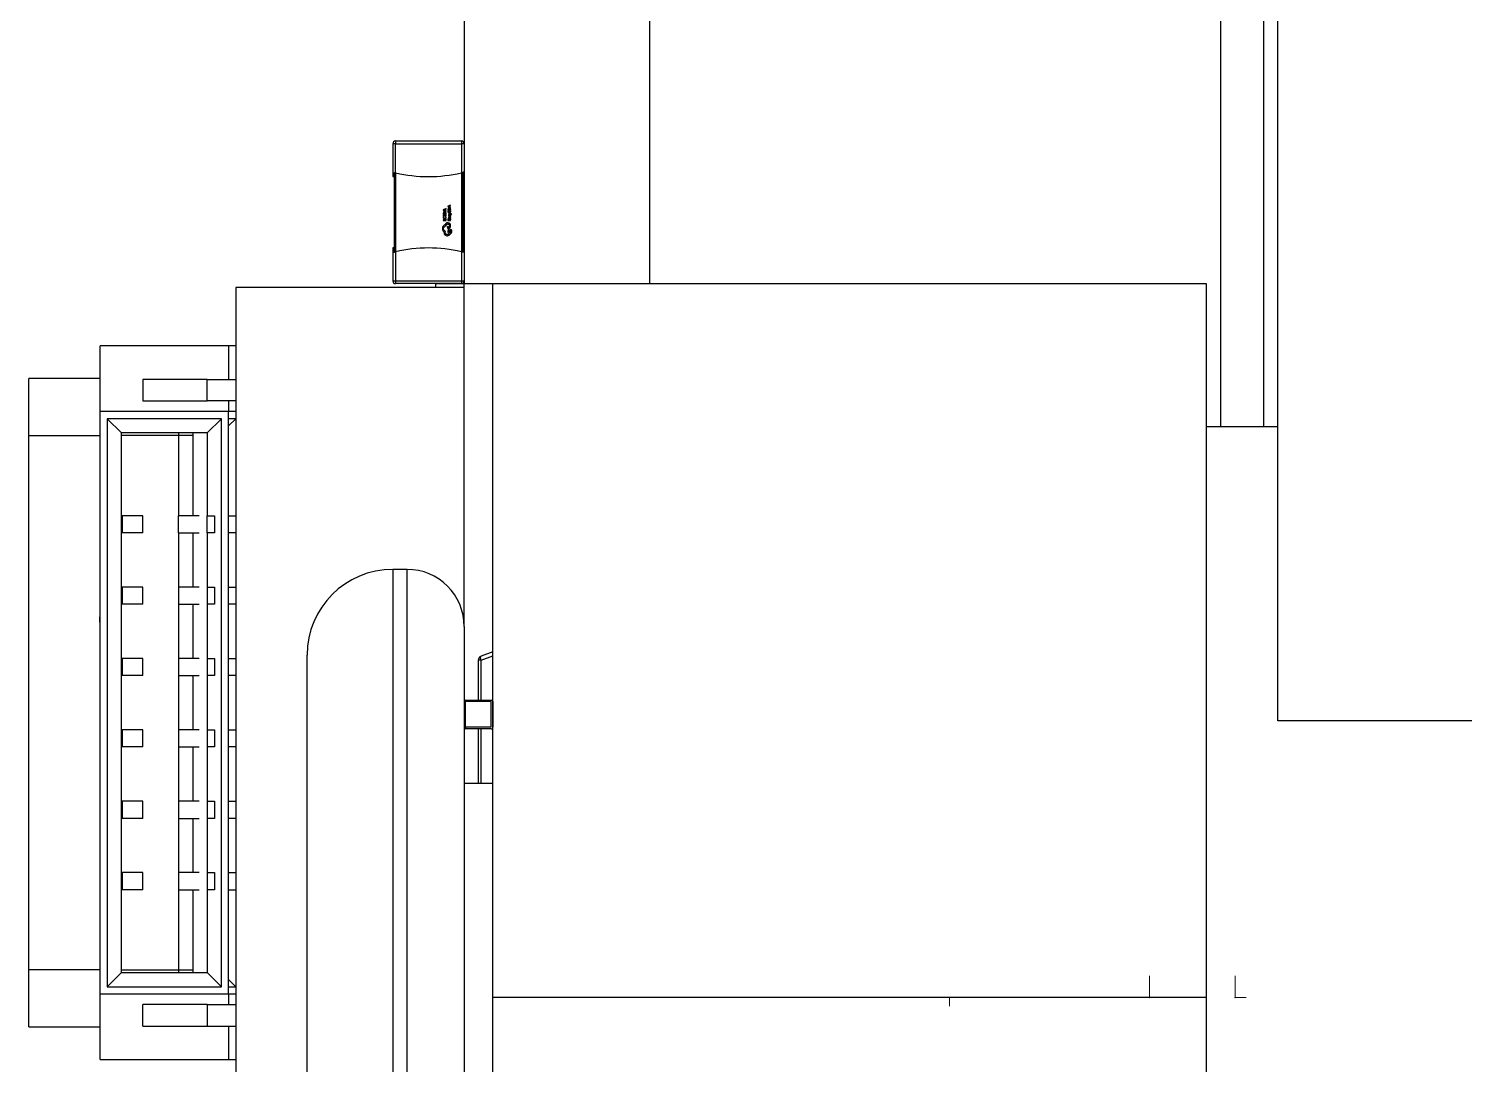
# Model space of a CAD drawing. Header units: millimetres. Extents: x 15 to 1184, y 5 to 836.
# Drawn here: x 397.63 to 417.74, y 505.99 to 520.5 of the extents above; entities that cross this region are included whole.
import ezdxf

# ---------------------------------------------------------------- set-up
doc = ezdxf.new("R2010")
doc.units = ezdxf.units.MM
doc.header["$PDSIZE"] = -1
doc.layers.get('0').update_dxf_attribs({"lineweight": 18})

msp = doc.modelspace()

# ---------------------------------------------------------------- linework, layer by layer
at = {"color": 7, "linetype": 'Continuous', "lineweight": 25}
for p, q in [((415.134, 510.799), (415.134, 544.203)), ((406.334, 516.92), (406.334, 543.327)), ((414.334, 514.92), (414.334, 543.327)), ((414.934, 514.92), (414.934, 534.885)), ((403.734, 531.869), (403.734, 516.92)), ((402.734, 518.884), (402.734, 518.478)), ((402.774, 518.884), (402.734, 518.884)), ((402.774, 518.924), (403.694, 518.924)), ((402.774, 518.924), (402.774, 518.884)), ((402.774, 518.478), (402.774, 518.884)), ((402.774, 518.884), (403.694, 518.884)), ((403.694, 518.924), (403.694, 518.884)), ((403.694, 518.884), (403.694, 518.478)), ((403.734, 518.884), (403.694, 518.884)), ((402.739, 518.483), (402.734, 518.478)), ((402.734, 518.478), (402.734, 518.424)), ((402.754, 518.478), (402.76, 518.481)), ((402.754, 518.478), (402.754, 517.371)), ((402.774, 518.478), (402.774, 517.371)), ((403.694, 518.478), (403.694, 517.371)), ((403.714, 518.478), (403.714, 517.371)), ((402.734, 518.424), (402.754, 518.424)), ((403.714, 518.424), (403.734, 518.424)), ((403.44, 517.865), (403.438, 517.855)), ((403.48, 517.975), (403.439, 517.959)), ((403.439, 517.959), (403.439, 517.953)), ((403.439, 517.953), (403.48, 517.938)), ((403.444, 517.93), (403.439, 517.914)), ((403.439, 517.914), (403.439, 517.903)), ((403.439, 517.903), (403.48, 517.903)), ((403.444, 517.894), (403.439, 517.894)), ((403.439, 517.894), (403.439, 517.873)), ((403.439, 517.873), (403.48, 517.873)), ((403.445, 517.865), (403.44, 517.865)), ((403.443, 517.855), (403.445, 517.865)), ((403.448, 517.844), (403.443, 517.855)), ((403.447, 517.957), (403.444, 517.956)), ((403.444, 517.956), (403.447, 517.955)), ((403.444, 517.914), (403.447, 517.926)), ((403.444, 517.908), (403.444, 517.914)), ((403.475, 517.908), (403.444, 517.908)), ((403.444, 517.878), (403.444, 517.894)), ((403.457, 517.878), (403.444, 517.878)), ((403.464, 517.963), (403.447, 517.957)), ((403.447, 517.955), (403.464, 517.949)), ((403.447, 517.926), (403.459, 517.93)), ((403.46, 517.84), (403.448, 517.844)), ((403.457, 517.893), (403.457, 517.878)), ((403.461, 517.893), (403.457, 517.893)), ((403.459, 517.93), (403.471, 517.926)), ((403.471, 517.844), (403.46, 517.84)), ((403.46, 517.834), (403.475, 517.84)), ((403.461, 517.878), (403.461, 517.893)), ((403.475, 517.878), (403.461, 517.878)), ((403.464, 517.949), (403.464, 517.963)), ((403.468, 517.965), (403.48, 517.969)), ((403.468, 517.948), (403.468, 517.965)), ((403.48, 517.944), (403.468, 517.948)), ((403.471, 517.926), (403.475, 517.914)), ((403.476, 517.854), (403.471, 517.844)), ((403.473, 517.865), (403.476, 517.854)), ((403.478, 517.865), (403.473, 517.865)), ((403.475, 517.914), (403.475, 517.908)), ((403.48, 517.895), (403.475, 517.895)), ((403.475, 517.895), (403.475, 517.878)), ((403.475, 517.84), (403.48, 517.854)), ((403.48, 517.854), (403.478, 517.865)), ((403.48, 517.969), (403.48, 517.975)), ((403.48, 517.938), (403.48, 517.944)), ((403.48, 517.903), (403.48, 517.914)), ((403.48, 517.873), (403.48, 517.895)), ((403.544, 518.025), (403.503, 518.01)), ((403.503, 518.01), (403.503, 518.004)), ((403.503, 518.004), (403.544, 517.989)), ((403.509, 517.98), (403.503, 517.965)), ((403.503, 517.965), (403.503, 517.953)), ((403.503, 517.953), (403.544, 517.953)), ((403.508, 517.945), (403.503, 517.945)), ((403.503, 517.945), (403.503, 517.924)), ((403.503, 517.924), (403.544, 517.924)), ((403.508, 517.965), (403.512, 517.977)), ((403.508, 517.959), (403.508, 517.965)), ((403.54, 517.959), (403.508, 517.959)), ((403.508, 517.929), (403.508, 517.945)), ((403.521, 517.929), (403.508, 517.929)), ((403.512, 518.008), (403.509, 518.007)), ((403.509, 518.007), (403.512, 518.006)), ((403.528, 518.014), (403.512, 518.008)), ((403.512, 518.006), (403.528, 518)), ((403.512, 517.977), (403.523, 517.981)), ((403.516, 517.886), (403.514, 517.88)), ((403.514, 517.88), (403.517, 517.872)), ((403.515, 517.918), (403.515, 517.913)), ((403.549, 517.905), (403.515, 517.918)), ((403.515, 517.913), (403.537, 517.905)), ((403.537, 517.904), (403.515, 517.896)), ((403.515, 517.891), (403.544, 517.902)), ((403.515, 517.896), (403.515, 517.891)), ((403.521, 517.886), (403.516, 517.886)), ((403.517, 517.872), (403.523, 517.868)), ((403.517, 517.841), (403.522, 517.841)), ((403.519, 517.879), (403.521, 517.886)), ((403.52, 517.875), (403.519, 517.879)), ((403.521, 517.944), (403.521, 517.929)), ((403.526, 517.944), (403.521, 517.944)), ((403.523, 517.981), (403.535, 517.977)), ((403.523, 517.868), (403.528, 517.87)), ((403.528, 517.88), (403.525, 517.875)), ((403.544, 517.861), (403.525, 517.861)), ((403.526, 517.929), (403.526, 517.944)), ((403.54, 517.929), (403.526, 517.929)), ((403.526, 517.856), (403.527, 517.848)), ((403.528, 518), (403.528, 518.014)), ((403.531, 517.886), (403.528, 517.88)), ((403.528, 517.87), (403.531, 517.876)), ((403.53, 517.856), (403.532, 517.856)), ((403.53, 517.849), (403.53, 517.856)), ((403.536, 517.888), (403.531, 517.886)), ((403.531, 517.876), (403.534, 517.881)), ((403.533, 518.015), (403.544, 518.02)), ((403.533, 517.999), (403.533, 518.015)), ((403.544, 517.995), (403.533, 517.999)), ((403.535, 517.977), (403.54, 517.965)), ((403.543, 517.885), (403.536, 517.888)), ((403.539, 517.905), (403.537, 517.904)), ((403.539, 517.905), (403.537, 517.905)), ((403.541, 517.877), (403.538, 517.868)), ((403.538, 517.868), (403.543, 517.868)), ((403.54, 517.965), (403.54, 517.959)), ((403.544, 517.946), (403.54, 517.946)), ((403.54, 517.946), (403.54, 517.929)), ((403.545, 517.876), (403.543, 517.885)), ((403.543, 517.868), (403.545, 517.876)), ((403.544, 518.02), (403.544, 518.025)), ((403.544, 517.989), (403.544, 517.995)), ((403.544, 517.953), (403.544, 517.965)), ((403.544, 517.924), (403.544, 517.946)), ((403.544, 517.902), (403.549, 517.9)), ((403.544, 517.856), (403.544, 517.861)), ((403.549, 517.9), (403.553, 517.894)), ((403.553, 517.894), (403.553, 517.892)), ((403.553, 517.892), (403.557, 517.892)), ((403.557, 517.892), (403.558, 517.895)), ((403.714, 518.026), (403.714, 517.987)), ((403.439, 517.817), (403.439, 517.811)), ((403.475, 517.817), (403.439, 517.817)), ((403.439, 517.811), (403.48, 517.811)), ((403.439, 517.66), (403.452, 517.647)), ((403.452, 517.647), (403.451, 517.64)), ((403.469, 517.641), (403.473, 517.656)), ((403.475, 517.833), (403.475, 517.817)), ((403.48, 517.833), (403.475, 517.833)), ((403.48, 517.811), (403.48, 517.833)), ((403.482, 517.735), (403.482, 517.737)), ((403.51, 517.726), (403.495, 517.717)), ((403.495, 517.717), (403.515, 517.678)), ((403.508, 517.832), (403.503, 517.832)), ((403.503, 517.832), (403.503, 517.811)), ((403.503, 517.811), (403.544, 517.811)), ((403.508, 517.817), (403.508, 517.832)), ((403.521, 517.817), (403.508, 517.817)), ((403.532, 517.685), (403.51, 517.726)), ((403.521, 517.831), (403.521, 517.817)), ((403.526, 517.831), (403.521, 517.831)), ((403.526, 517.817), (403.526, 517.831)), ((403.54, 517.817), (403.526, 517.817)), ((403.527, 517.726), (403.526, 517.724)), ((403.527, 517.739), (403.527, 517.726)), ((403.534, 517.685), (403.532, 517.685)), ((403.544, 517.833), (403.54, 517.833)), ((403.54, 517.833), (403.54, 517.817)), ((403.544, 517.811), (403.544, 517.833)), ((403.544, 517.724), (403.544, 517.741)), ((402.754, 517.424), (402.734, 517.424)), ((402.734, 517.424), (402.734, 517.371)), ((402.734, 517.424), (402.734, 517.371)), ((402.734, 517.371), (402.739, 517.366)), ((402.734, 517.371), (402.734, 516.964)), ((402.774, 517.371), (402.774, 516.964)), ((403.694, 517.371), (403.694, 516.964)), ((403.734, 517.424), (403.714, 517.424)), ((400.534, 516.869), (400.534, 500.92)), ((403.734, 516.869), (400.534, 516.869)), ((402.734, 516.964), (402.774, 516.964)), ((402.774, 516.964), (403.694, 516.964)), ((402.774, 516.964), (402.774, 516.924)), ((403.694, 516.924), (402.774, 516.924)), ((403.734, 516.92), (403.334, 516.92)), ((403.334, 516.92), (403.334, 516.869)), ((403.694, 516.964), (403.734, 516.964)), ((403.694, 516.964), (403.694, 516.924)), ((404.134, 516.92), (403.734, 516.92)), ((403.734, 516.869), (403.734, 516.92)), ((403.734, 512.12), (403.734, 516.869)), ((414.134, 516.92), (404.134, 516.92)), ((404.134, 506.92), (404.134, 516.92)), ((414.134, 506.92), (414.134, 516.92)), ((400.434, 516.052), (398.634, 516.052)), ((398.634, 515.132), (398.634, 516.052)), ((400.534, 516.052), (400.434, 516.052)), ((400.434, 516.052), (400.434, 515.582)), ((397.634, 514.795), (397.634, 515.595)), ((398.634, 515.595), (397.634, 515.595)), ((399.234, 515.582), (399.234, 515.282)), ((400.134, 515.582), (399.234, 515.582)), ((400.134, 515.282), (400.134, 515.582)), ((400.134, 515.582), (400.534, 515.582)), ((399.234, 515.282), (400.134, 515.282)), ((400.534, 515.282), (400.134, 515.282)), ((400.434, 515.282), (400.434, 515.132)), ((400.434, 515.132), (398.634, 515.132)), ((398.634, 506.972), (398.634, 515.132)), ((400.334, 515.032), (398.734, 515.032)), ((398.734, 515.032), (398.734, 507.072)), ((398.734, 515.032), (398.934, 514.832)), ((400.134, 514.832), (400.334, 515.032)), ((400.334, 507.072), (400.334, 515.032)), ((400.534, 515.132), (400.434, 515.132)), ((400.434, 506.972), (400.434, 515.132)), ((400.534, 515.032), (400.434, 515.032)), ((400.434, 514.932), (400.534, 515.032)), ((400.134, 514.832), (398.934, 514.832)), ((398.934, 507.272), (398.934, 514.832)), ((399.734, 514.832), (399.734, 514.795)), ((399.934, 514.832), (399.934, 514.795)), ((400.134, 514.832), (400.134, 513.672)), ((415.134, 514.92), (414.134, 514.92)), ((397.634, 514.795), (398.634, 514.795)), ((397.634, 507.31), (397.634, 514.795)), ((399.734, 514.795), (398.934, 514.795)), ((399.934, 514.795), (399.734, 514.795)), ((399.734, 514.795), (399.734, 513.672)), ((399.934, 514.795), (399.934, 513.672)), ((398.632, 513.82), (398.634, 513.82)), ((398.944, 513.672), (398.944, 513.432)), ((399.234, 513.432), (399.234, 513.672)), ((399.734, 513.432), (399.734, 513.672)), ((400.134, 513.672), (400.234, 513.672)), ((400.134, 513.432), (400.134, 513.672)), ((400.234, 513.672), (400.234, 513.432)), ((400.434, 513.672), (400.534, 513.672)), ((398.632, 513.542), (398.634, 513.542)), ((399.734, 513.432), (399.734, 512.672)), ((399.934, 513.432), (399.934, 512.672)), ((400.134, 513.432), (400.134, 512.672)), ((400.234, 513.432), (400.134, 513.432)), ((400.534, 513.432), (400.434, 513.432)), ((398.632, 513.228), (398.634, 513.228)), ((398.634, 513.105), (398.632, 513.105)), ((402.934, 512.92), (402.734, 512.92)), ((402.734, 512.92), (402.734, 501.161)), ((402.934, 501.161), (402.934, 512.92)), ((398.632, 512.61), (398.634, 512.61)), ((398.632, 512.608), (398.634, 512.608)), ((398.944, 512.672), (398.944, 512.432)), ((399.234, 512.432), (399.234, 512.672)), ((399.734, 512.672), (399.734, 512.432)), ((400.134, 512.672), (400.234, 512.672)), ((400.134, 512.672), (400.134, 512.432)), ((400.234, 512.672), (400.234, 512.432)), ((400.434, 512.672), (400.534, 512.672)), ((398.632, 512.566), (398.634, 512.566)), ((398.634, 512.438), (398.632, 512.438)), ((398.632, 512.424), (398.634, 512.424)), ((399.734, 512.432), (399.734, 511.672)), ((399.934, 512.432), (399.934, 511.672)), ((400.134, 512.432), (400.134, 511.672)), ((400.234, 512.432), (400.134, 512.432)), ((400.534, 512.432), (400.434, 512.432)), ((398.632, 512.38), (398.634, 512.38)), ((398.632, 512.376), (398.634, 512.376)), ((398.632, 512.256), (398.634, 512.256)), ((398.632, 512.179), (398.632, 512.256)), ((398.632, 512.179), (398.634, 512.179)), ((398.632, 512.116), (398.634, 512.116)), ((398.632, 512.114), (398.634, 512.114)), ((403.734, 512.12), (403.734, 501.928)), ((398.632, 511.946), (398.634, 511.946)), ((398.634, 511.941), (398.632, 511.941)), ((398.632, 511.88), (398.634, 511.88)), ((398.632, 511.878), (398.634, 511.878)), ((398.632, 511.785), (398.634, 511.785)), ((398.632, 511.662), (398.634, 511.662)), ((398.632, 511.658), (398.634, 511.658)), ((398.944, 511.672), (398.944, 511.432)), ((399.234, 511.432), (399.234, 511.672)), ((399.734, 511.672), (399.734, 511.432)), ((400.134, 511.672), (400.234, 511.672)), ((400.134, 511.672), (400.134, 511.432)), ((400.234, 511.672), (400.234, 511.432)), ((400.434, 511.672), (400.534, 511.672)), ((401.534, 502.312), (401.534, 511.72)), ((403.971, 511.647), (403.932, 511.647)), ((403.932, 511.647), (403.932, 511.088)), ((404.134, 511.764), (403.971, 511.703)), ((403.971, 511.647), (404.134, 511.708)), ((403.971, 511.088), (403.971, 511.647)), ((398.632, 511.471), (398.634, 511.471)), ((398.634, 511.426), (398.632, 511.426)), ((399.734, 511.432), (399.734, 510.672)), ((399.934, 511.432), (399.934, 510.672)), ((400.134, 511.432), (400.134, 510.672)), ((400.234, 511.432), (400.134, 511.432)), ((400.534, 511.432), (400.434, 511.432)), ((403.752, 511.068), (403.734, 511.068)), ((403.752, 510.708), (403.752, 511.068)), ((404.111, 511.068), (403.752, 511.068)), ((403.754, 511.088), (404.113, 511.088)), ((404.111, 510.708), (404.111, 511.068)), ((404.113, 511.088), (404.134, 511.088)), ((404.133, 511.068), (404.133, 510.708)), ((423.134, 510.799), (415.134, 510.799)), ((398.944, 510.672), (398.944, 510.432)), ((399.234, 510.432), (399.234, 510.672)), ((399.734, 510.672), (399.734, 510.432)), ((400.134, 510.672), (400.234, 510.672)), ((400.134, 510.672), (400.134, 510.432)), ((400.234, 510.672), (400.234, 510.432)), ((400.434, 510.672), (400.534, 510.672)), ((403.734, 510.708), (403.752, 510.708)), ((404.111, 510.708), (403.752, 510.708)), ((404.113, 510.688), (403.754, 510.688)), ((403.932, 510.688), (403.932, 509.92)), ((403.971, 509.92), (403.971, 510.688)), ((404.113, 510.688), (404.134, 510.688)), ((399.734, 510.432), (399.734, 509.672)), ((399.934, 510.432), (399.934, 509.672)), ((400.134, 510.432), (400.134, 509.672)), ((400.234, 510.432), (400.134, 510.432)), ((400.534, 510.432), (400.434, 510.432)), ((404.134, 509.92), (403.734, 509.92)), ((398.944, 509.672), (398.944, 509.432)), ((399.234, 509.432), (399.234, 509.672)), ((399.734, 509.672), (399.734, 509.432)), ((400.134, 509.672), (400.234, 509.672)), ((400.134, 509.672), (400.134, 509.432)), ((400.234, 509.672), (400.234, 509.432)), ((400.434, 509.672), (400.534, 509.672)), ((399.734, 509.432), (399.734, 508.672)), ((399.934, 509.432), (399.934, 508.672)), ((400.134, 509.432), (400.134, 508.672)), ((400.234, 509.432), (400.134, 509.432)), ((400.534, 509.432), (400.434, 509.432)), ((398.944, 508.672), (398.944, 508.432)), ((399.234, 508.432), (399.234, 508.672)), ((399.734, 508.672), (399.734, 508.432)), ((400.134, 508.672), (400.234, 508.672)), ((400.134, 508.672), (400.134, 508.432)), ((400.234, 508.672), (400.234, 508.432)), ((400.434, 508.672), (400.534, 508.672)), ((399.734, 508.432), (399.734, 507.31)), ((399.934, 508.432), (399.934, 507.31)), ((400.134, 508.432), (400.134, 507.272)), ((400.234, 508.432), (400.134, 508.432)), ((400.434, 508.432), (400.534, 508.432)), ((397.634, 506.51), (397.634, 507.31)), ((398.634, 507.31), (397.634, 507.31)), ((398.934, 507.272), (398.734, 507.072)), ((398.934, 507.31), (399.734, 507.31)), ((398.934, 507.272), (400.134, 507.272)), ((399.734, 507.31), (399.934, 507.31)), ((399.734, 507.31), (399.734, 507.272)), ((399.934, 507.31), (399.934, 507.272)), ((400.334, 507.072), (400.134, 507.272)), ((398.734, 507.072), (400.334, 507.072)), ((400.534, 507.072), (400.434, 507.172)), ((400.434, 507.072), (400.534, 507.072)), ((398.634, 506.972), (400.434, 506.972)), ((398.634, 506.052), (398.634, 506.972)), ((399.234, 506.522), (399.234, 506.822)), ((400.134, 506.822), (399.234, 506.822)), ((400.134, 506.822), (400.134, 506.522)), ((400.134, 506.822), (400.534, 506.822)), ((400.434, 506.972), (400.534, 506.972)), ((400.434, 506.972), (400.434, 506.822)), ((404.134, 500.92), (404.134, 506.92)), ((414.134, 506.92), (404.134, 506.92)), ((414.134, 500.943), (414.134, 506.92)), ((397.634, 506.51), (398.634, 506.51)), ((399.234, 506.522), (400.134, 506.522)), ((400.134, 506.522), (400.534, 506.522)), ((400.434, 506.522), (400.434, 506.052)), ((398.634, 506.052), (400.434, 506.052)), ((400.434, 506.052), (400.534, 506.052))]:
    msp.add_line(p, q, dxfattribs=at)
at = {"color": 7, "linetype": 'Continuous'}
for p, q in [((413.334, 506.92), (413.334, 507.228)), ((414.534, 506.92), (414.534, 507.228)), ((410.534, 506.92), (410.38, 506.92)), ((410.534, 506.92), (410.534, 506.802)), ((413.334, 506.92), (413.488, 506.92)), ((414.534, 506.92), (414.688, 506.92))]:
    msp.add_line(p, q, dxfattribs=at)
at = {"color": 7, "linetype": 'Continuous', "lineweight": 25}
msp.add_lwpolyline([(403.971, 511.647), (403.968, 511.657), (403.966, 511.667), (403.964, 511.676), (403.964, 511.684), (403.964, 511.691), (403.966, 511.697), (403.968, 511.701), (403.971, 511.703)], dxfattribs=at)
for centre, radius, start, end in [((402.774, 518.884), 0.04, 90, 180), ((403.694, 518.884), 0.04, 360, 90), ((403.234, 520.424), 2, 256.7029, 283.2971), ((403.234, 515.424), 2, 76.7029, 103.2971), ((402.774, 516.964), 0.04, 180, 270), ((403.694, 516.964), 0.04, 270, 0), ((402.734, 511.72), 1.2, 90, 180), ((402.934, 512.12), 0.8, 360, 90), ((403.992, 511.647), 0.06, 110.556, 180), ((403.754, 511.068), 0.02, 90, 180), ((403.825, 511.073), 0.0729, 168.1054, 183.914), ((403.754, 510.708), 0.02, 180, 270), ((403.825, 510.704), 0.0729, 176.086, 191.8946)]:
    msp.add_arc(centre, radius, start, end, dxfattribs=at)
for points, knots in [([(403.694, 518.478), (403.698, 518.479), (403.707, 518.481), (403.717, 518.484), (403.721, 518.485), (403.722, 518.485)], [0, 0, 0, 0, 0.01287694, 0.02575826, 0.02882986, 0.02882986, 0.02882986, 0.02882986]), ([(403.708, 518.481), (403.709, 518.481), (403.712, 518.48), (403.714, 518.479), (403.714, 518.478), (403.714, 518.478)], [0, 0, 0, 0, 0.003082549, 0.006163245, 0.007094282, 0.007094282, 0.007094282, 0.007094282]), ([(403.734, 518.478), (403.733, 518.479), (403.732, 518.481), (403.727, 518.484), (403.723, 518.485), (403.722, 518.485)], [0, 0, 0, 0, 0.00619302, 0.01238813, 0.01386538, 0.01386538, 0.01386538, 0.01386538]), ([(403.438, 517.855), (403.439, 517.852), (403.439, 517.847), (403.443, 517.842), (403.444, 517.84)], [0, 0, 0, 0, 0.00835663, 0.01640084, 0.01640084, 0.01640084, 0.01640084]), ([(403.459, 517.936), (403.456, 517.935), (403.451, 517.935), (403.446, 517.931), (403.444, 517.93)], [0, 0, 0, 0, 0.00821474, 0.01602363, 0.01602363, 0.01602363, 0.01602363]), ([(403.444, 517.84), (403.447, 517.839), (403.451, 517.835), (403.457, 517.835), (403.46, 517.834)], [0, 0, 0, 0, 0.00824612, 0.01716059, 0.01716059, 0.01716059, 0.01716059]), ([(403.474, 517.93), (403.472, 517.931), (403.467, 517.935), (403.462, 517.935), (403.459, 517.936)], [0, 0, 0, 0, 0.00809251, 0.01668424, 0.01668424, 0.01668424, 0.01668424]), ([(403.48, 517.914), (403.479, 517.917), (403.479, 517.922), (403.475, 517.927), (403.474, 517.93)], [0, 0, 0, 0, 0.00883869, 0.01706746, 0.01706746, 0.01706746, 0.01706746]), ([(403.523, 517.987), (403.521, 517.986), (403.515, 517.986), (403.511, 517.982), (403.509, 517.98)], [0, 0, 0, 0, 0.00821474, 0.01602363, 0.01602363, 0.01602363, 0.01602363]), ([(403.525, 517.861), (403.524, 517.861), (403.523, 517.861), (403.52, 517.861), (403.518, 517.86), (403.516, 517.858), (403.515, 517.856), (403.515, 517.854), (403.514, 517.852), (403.514, 517.851)], [0, 0, 0, 0, 0.00286132, 0.00489845, 0.00818642, 0.00970346, 0.01236209, 0.01373922, 0.01745632, 0.01745632, 0.01745632, 0.01745632]), ([(403.514, 517.851), (403.514, 517.85), (403.514, 517.849), (403.515, 517.848), (403.515, 517.847), (403.515, 517.845), (403.516, 517.844), (403.516, 517.842), (403.517, 517.841), (403.517, 517.841)], [0, 0, 0, 0, 0.00142018, 0.00284047, 0.00426091, 0.00568147, 0.00710214, 0.00852288, 0.01050093, 0.01050093, 0.01050093, 0.01050093]), ([(403.519, 517.85), (403.519, 517.851), (403.519, 517.852), (403.519, 517.854), (403.52, 517.854), (403.521, 517.855), (403.522, 517.856), (403.524, 517.856), (403.525, 517.856), (403.526, 517.856)], [0, 0, 0, 0, 0.00225604, 0.00304155, 0.00459098, 0.00534683, 0.00731269, 0.00833143, 0.01055455, 0.01055455, 0.01055455, 0.01055455]), ([(403.522, 517.841), (403.522, 517.841), (403.521, 517.842), (403.52, 517.843), (403.52, 517.844), (403.519, 517.846), (403.519, 517.847), (403.519, 517.849), (403.519, 517.85), (403.519, 517.85)], [0, 0, 0, 0, 0.00138732, 0.00277484, 0.00416257, 0.00555046, 0.00693846, 0.00832647, 0.01035873, 0.01035873, 0.01035873, 0.01035873]), ([(403.522, 517.874), (403.522, 517.874), (403.522, 517.874), (403.521, 517.874), (403.52, 517.874), (403.52, 517.875), (403.52, 517.875)], [0, 0, 0, 0, 0.000845106, 0.00165133, 0.002473749, 0.003364441, 0.003364441, 0.003364441, 0.003364441]), ([(403.525, 517.875), (403.525, 517.874), (403.525, 517.874), (403.524, 517.874), (403.523, 517.874), (403.522, 517.874)], [0, 0, 0, 0, 0.000723488, 0.001443054, 0.003012918, 0.003012918, 0.003012918, 0.003012918]), ([(403.538, 517.98), (403.536, 517.982), (403.532, 517.986), (403.526, 517.986), (403.523, 517.987)], [0, 0, 0, 0, 0.00809251, 0.01668424, 0.01668424, 0.01668424, 0.01668424]), ([(403.527, 517.848), (403.527, 517.847), (403.527, 517.845), (403.528, 517.844), (403.528, 517.842), (403.529, 517.841), (403.531, 517.84), (403.532, 517.839), (403.534, 517.838), (403.535, 517.838), (403.536, 517.838)], [0, 0, 0, 0, 0.0024474, 0.00436058, 0.005316, 0.00687482, 0.00959931, 0.01090642, 0.01221276, 0.01503675, 0.01503675, 0.01503675, 0.01503675]), ([(403.532, 517.845), (403.532, 517.845), (403.532, 517.845), (403.531, 517.846), (403.531, 517.846), (403.531, 517.847), (403.531, 517.848), (403.531, 517.848), (403.531, 517.849), (403.53, 517.849)], [0, 0, 0, 0, 0.000826302, 0.001237206, 0.002059939, 0.002881869, 0.003292504, 0.004113974, 0.005319199, 0.005319199, 0.005319199, 0.005319199]), ([(403.532, 517.856), (403.533, 517.856), (403.533, 517.856), (403.534, 517.856), (403.535, 517.856), (403.536, 517.856), (403.537, 517.855), (403.538, 517.855), (403.538, 517.854), (403.538, 517.854)], [0, 0, 0, 0, 0.000897796, 0.001795789, 0.002694002, 0.003592421, 0.004490986, 0.00547459, 0.006474091, 0.006474091, 0.006474091, 0.006474091]), ([(403.536, 517.843), (403.536, 517.843), (403.535, 517.843), (403.534, 517.843), (403.534, 517.843), (403.533, 517.844), (403.533, 517.844), (403.533, 517.844), (403.532, 517.844), (403.532, 517.845)], [0, 0, 0, 0, 0.001030824, 0.001545486, 0.002060291, 0.002575251, 0.003090349, 0.00334756, 0.004030297, 0.004030297, 0.004030297, 0.004030297]), ([(403.534, 517.881), (403.534, 517.882), (403.535, 517.882), (403.535, 517.882), (403.536, 517.883), (403.536, 517.883), (403.537, 517.883)], [0, 0, 0, 0, 0.000819285, 0.00159021, 0.002361132, 0.003180411, 0.003180411, 0.003180411, 0.003180411]), ([(403.539, 517.845), (403.539, 517.845), (403.539, 517.844), (403.539, 517.844), (403.538, 517.844), (403.538, 517.843), (403.537, 517.843), (403.537, 517.843), (403.536, 517.843), (403.536, 517.843)], [0, 0, 0, 0, 0.000507277, 0.001014706, 0.00152225, 0.002029825, 0.002537334, 0.00304471, 0.003818328, 0.003818328, 0.003818328, 0.003818328]), ([(403.536, 517.838), (403.537, 517.838), (403.538, 517.838), (403.539, 517.838), (403.54, 517.838), (403.54, 517.839), (403.541, 517.839), (403.542, 517.84), (403.542, 517.84), (403.543, 517.841)], [0, 0, 0, 0, 0.001818937, 0.002272272, 0.003179988, 0.004087971, 0.004996131, 0.005924226, 0.006867528, 0.006867528, 0.006867528, 0.006867528]), ([(403.537, 517.883), (403.537, 517.882), (403.538, 517.882), (403.54, 517.881), (403.54, 517.879), (403.541, 517.877), (403.541, 517.877)], [0, 0, 0, 0, 0.001746503, 0.003471881, 0.0053922, 0.007668678, 0.007668678, 0.007668678, 0.007668678]), ([(403.544, 517.965), (403.544, 517.968), (403.543, 517.973), (403.54, 517.978), (403.538, 517.98)], [0, 0, 0, 0, 0.00883869, 0.01706746, 0.01706746, 0.01706746, 0.01706746]), ([(403.538, 517.854), (403.538, 517.854), (403.539, 517.854), (403.539, 517.853), (403.54, 517.852), (403.54, 517.851), (403.54, 517.851), (403.541, 517.85), (403.541, 517.849), (403.541, 517.849)], [0, 0, 0, 0, 0.000839786, 0.001679799, 0.002519971, 0.003360185, 0.004200303, 0.005040226, 0.006205542, 0.006205542, 0.006205542, 0.006205542]), ([(403.541, 517.849), (403.541, 517.848), (403.541, 517.848), (403.541, 517.847), (403.54, 517.847), (403.54, 517.846), (403.54, 517.846), (403.54, 517.845), (403.539, 517.845), (403.539, 517.845)], [0, 0, 0, 0, 0.000594449, 0.001189017, 0.001783736, 0.002378633, 0.002973709, 0.003581048, 0.004198547, 0.004198547, 0.004198547, 0.004198547]), ([(403.545, 517.847), (403.545, 517.848), (403.545, 517.849), (403.544, 517.851), (403.544, 517.852), (403.543, 517.853), (403.542, 517.854), (403.541, 517.855), (403.541, 517.855)], [0, 0, 0, 0, 0.001741843, 0.00341976, 0.004939892, 0.006440503, 0.007764559, 0.009113047, 0.009113047, 0.009113047, 0.009113047]), ([(403.543, 517.841), (403.543, 517.841), (403.543, 517.841), (403.544, 517.842), (403.544, 517.843), (403.544, 517.844), (403.545, 517.845), (403.545, 517.846), (403.545, 517.847), (403.545, 517.847)], [0, 0, 0, 0, 0.00100884, 0.00201767, 0.003026316, 0.004034676, 0.005042724, 0.00614981, 0.007265245, 0.007265245, 0.007265245, 0.007265245]), ([(403.558, 517.895), (403.558, 517.896), (403.557, 517.898), (403.555, 517.901), (403.552, 517.903), (403.55, 517.905), (403.549, 517.905)], [0, 0, 0, 0, 0.00325827, 0.00659366, 0.01029598, 0.01458122, 0.01458122, 0.01458122, 0.01458122]), ([(403.443, 517.734), (403.439, 517.728), (403.43, 517.716), (403.429, 517.702), (403.428, 517.694)], [0, 0, 0, 0, 0.02163334, 0.04280809, 0.04280809, 0.04280809, 0.04280809]), ([(403.428, 517.694), (403.429, 517.688), (403.43, 517.676), (403.436, 517.665), (403.439, 517.66)], [0, 0, 0, 0, 0.0183493, 0.03694085, 0.03694085, 0.03694085, 0.03694085]), ([(403.466, 517.749), (403.462, 517.747), (403.453, 517.743), (403.447, 517.737), (403.443, 517.734)], [0, 0, 0, 0, 0.01367114, 0.02787106, 0.02787106, 0.02787106, 0.02787106]), ([(403.445, 517.695), (403.446, 517.7), (403.447, 517.71), (403.455, 517.723), (403.467, 517.732), (403.476, 517.734), (403.482, 517.735)], [0, 0, 0, 0, 0.01584106, 0.0297165, 0.04359303, 0.05943695, 0.05943695, 0.05943695, 0.05943695]), ([(403.473, 517.656), (403.469, 517.658), (403.461, 517.661), (403.452, 517.67), (403.447, 517.682), (403.446, 517.69), (403.445, 517.695)], [0, 0, 0, 0, 0.01326067, 0.02535347, 0.03745857, 0.05075282, 0.05075282, 0.05075282, 0.05075282]), ([(403.451, 517.64), (403.452, 517.634), (403.454, 517.622), (403.461, 517.612), (403.465, 517.607)], [0, 0, 0, 0, 0.01832508, 0.03677313, 0.03677313, 0.03677313, 0.03677313]), ([(403.504, 517.778), (403.499, 517.777), (403.491, 517.776), (403.48, 517.77), (403.471, 517.761), (403.468, 517.753), (403.466, 517.749)], [0, 0, 0, 0, 0.0131444, 0.02515911, 0.03725372, 0.05061611, 0.05061611, 0.05061611, 0.05061611]), ([(403.498, 517.612), (403.494, 517.612), (403.488, 517.613), (403.481, 517.616), (403.477, 517.62), (403.473, 517.624), (403.47, 517.631), (403.469, 517.636), (403.469, 517.641)], [0, 0, 0, 0, 0.01228698, 0.01768149, 0.02283322, 0.02798495, 0.03337947, 0.04566645, 0.04566645, 0.04566645, 0.04566645]), ([(403.482, 517.737), (403.482, 517.741), (403.482, 517.745), (403.485, 517.751), (403.488, 517.754), (403.491, 517.756), (403.496, 517.759), (403.501, 517.76), (403.504, 517.76)], [0, 0, 0, 0, 0.00961642, 0.01382886, 0.01784784, 0.02186683, 0.02607926, 0.03569569, 0.03569569, 0.03569569, 0.03569569]), ([(403.504, 517.76), (403.507, 517.76), (403.513, 517.759), (403.52, 517.755), (403.525, 517.748), (403.526, 517.742), (403.527, 517.739)], [0, 0, 0, 0, 0.00913618, 0.01701756, 0.02487188, 0.03393787, 0.03393787, 0.03393787, 0.03393787]), ([(403.515, 517.678), (403.512, 517.675), (403.507, 517.669), (403.506, 517.66), (403.505, 517.656)], [0, 0, 0, 0, 0.01210623, 0.0243423, 0.0243423, 0.0243423, 0.0243423]), ([(403.505, 517.656), (403.506, 517.653), (403.506, 517.647), (403.51, 517.639), (403.516, 517.633), (403.522, 517.63), (403.524, 517.629)], [0, 0, 0, 0, 0.00915627, 0.01756009, 0.02600697, 0.03528137, 0.03528137, 0.03528137, 0.03528137]), ([(403.523, 517.656), (403.524, 517.654), (403.524, 517.652), (403.527, 517.648), (403.53, 517.645), (403.534, 517.645), (403.537, 517.644), (403.539, 517.645), (403.541, 517.646), (403.543, 517.647), (403.544, 517.649), (403.545, 517.651), (403.546, 517.654), (403.546, 517.656)], [0, 0, 0, 0, 0.00462703, 0.00869617, 0.01276989, 0.01740901, 0.01972878, 0.02181613, 0.02377432, 0.02572718, 0.0277995, 0.03009669, 0.03564342, 0.03564342, 0.03564342, 0.03564342]), ([(403.526, 517.724), (403.527, 517.723), (403.527, 517.721), (403.529, 517.718), (403.532, 517.716), (403.534, 517.716), (403.535, 517.715)], [0, 0, 0, 0, 0.00364562, 0.00687921, 0.0101128, 0.01375842, 0.01375842, 0.01375842, 0.01375842]), ([(403.544, 517.741), (403.543, 517.746), (403.541, 517.756), (403.535, 517.763), (403.531, 517.767)], [0, 0, 0, 0, 0.0148665, 0.02988591, 0.02988591, 0.02988591, 0.02988591]), ([(403.563, 517.656), (403.563, 517.66), (403.562, 517.666), (403.559, 517.673), (403.555, 517.677), (403.551, 517.68), (403.544, 517.684), (403.539, 517.685), (403.534, 517.685)], [0, 0, 0, 0, 0.01228698, 0.01768149, 0.02283322, 0.02798495, 0.03337947, 0.04566645, 0.04566645, 0.04566645, 0.04566645]), ([(403.535, 517.715), (403.536, 517.716), (403.539, 517.716), (403.541, 517.718), (403.543, 517.721), (403.544, 517.723), (403.544, 517.724)], [0, 0, 0, 0, 0.00348591, 0.00661218, 0.00973414, 0.01320844, 0.01320844, 0.01320844, 0.01320844]), ([(403.544, 517.629), (403.547, 517.63), (403.552, 517.632), (403.558, 517.639), (403.562, 517.647), (403.563, 517.653), (403.563, 517.656)], [0, 0, 0, 0, 0.00938062, 0.01793604, 0.02654113, 0.03605708, 0.03605708, 0.03605708, 0.03605708]), ([(403.465, 517.607), (403.47, 517.603), (403.48, 517.596), (403.492, 517.594), (403.498, 517.593)], [0, 0, 0, 0, 0.01815736, 0.03638797, 0.03638797, 0.03638797, 0.03638797]), ([(403.524, 517.629), (403.523, 517.626), (403.52, 517.622), (403.514, 517.616), (403.506, 517.613), (403.501, 517.612), (403.498, 517.612)], [0, 0, 0, 0, 0.00878811, 0.01686385, 0.02486903, 0.03346132, 0.03346132, 0.03346132, 0.03346132]), ([(403.53, 517.606), (403.533, 517.609), (403.539, 517.616), (403.542, 517.624), (403.544, 517.629)], [0, 0, 0, 0, 0.01362632, 0.02726543, 0.02726543, 0.02726543, 0.02726543]), ([(402.746, 517.364), (402.749, 517.365), (402.756, 517.367), (402.767, 517.369), (402.772, 517.371), (402.774, 517.371)], [0, 0, 0, 0, 0.01268009, 0.02538337, 0.02882987, 0.02882987, 0.02882987, 0.02882987]), ([(402.754, 517.371), (402.754, 517.371), (402.754, 517.37), (402.755, 517.369), (402.757, 517.368), (402.759, 517.368), (402.76, 517.367)], [0, 0, 0, 0, 0.001756697, 0.003513394, 0.005270092, 0.007025757, 0.007025757, 0.007025757, 0.007025757]), ([(403.722, 517.364), (403.718, 517.365), (403.711, 517.367), (403.701, 517.369), (403.695, 517.371), (403.694, 517.371)], [0, 0, 0, 0, 0.01268009, 0.02538337, 0.02882987, 0.02882987, 0.02882987, 0.02882987]), ([(403.714, 517.371), (403.713, 517.37), (403.713, 517.369), (403.71, 517.368), (403.708, 517.368), (403.708, 517.367)], [0, 0, 0, 0, 0.003107442, 0.006216095, 0.007049459, 0.007049459, 0.007049459, 0.007049459]), ([(403.734, 517.371), (403.733, 517.37), (403.732, 517.368), (403.727, 517.365), (403.723, 517.364), (403.722, 517.364)], [0, 0, 0, 0, 0.00619302, 0.01238813, 0.01386538, 0.01386538, 0.01386538, 0.01386538]), ([(400.022, 513.672), (400.008, 513.672), (399.942, 513.672), (399.845, 513.672), (399.752, 513.672), (399.74, 513.672), (399.734, 513.672)], [0, 0, 0, 0, 0.023547, 0.1116448, 0.1997426, 0.2878404, 0.2878404, 0.2878404, 0.2878404]), ([(399.734, 513.432), (399.74, 513.432), (399.752, 513.432), (399.845, 513.432), (399.942, 513.432), (400.008, 513.432), (400.022, 513.432)], [0, 0, 0, 0, 0.0880978, 0.1761956, 0.2642934, 0.2878404, 0.2878404, 0.2878404, 0.2878404]), ([(400.022, 512.672), (400.008, 512.672), (399.942, 512.672), (399.845, 512.672), (399.752, 512.672), (399.74, 512.672), (399.734, 512.672)], [0, 0, 0, 0, 0.023547, 0.1116448, 0.1997426, 0.2878404, 0.2878404, 0.2878404, 0.2878404]), ([(399.734, 512.432), (399.74, 512.432), (399.752, 512.432), (399.845, 512.432), (399.942, 512.432), (400.008, 512.432), (400.022, 512.432)], [0, 0, 0, 0, 0.0880978, 0.1761956, 0.2642934, 0.2878404, 0.2878404, 0.2878404, 0.2878404]), ([(400.022, 511.672), (400.008, 511.672), (399.942, 511.672), (399.845, 511.672), (399.752, 511.672), (399.74, 511.672), (399.734, 511.672)], [0, 0, 0, 0, 0.023547, 0.1116448, 0.1997426, 0.2878404, 0.2878404, 0.2878404, 0.2878404]), ([(399.734, 511.432), (399.74, 511.432), (399.752, 511.432), (399.845, 511.432), (399.942, 511.432), (400.008, 511.432), (400.022, 511.432)], [0, 0, 0, 0, 0.0880978, 0.1761956, 0.2642934, 0.2878404, 0.2878404, 0.2878404, 0.2878404]), ([(400.022, 510.672), (400.008, 510.672), (399.942, 510.672), (399.845, 510.672), (399.752, 510.672), (399.74, 510.672), (399.734, 510.672)], [0, 0, 0, 0, 0.023547, 0.1116448, 0.1997426, 0.2878404, 0.2878404, 0.2878404, 0.2878404]), ([(399.734, 510.432), (399.74, 510.432), (399.752, 510.432), (399.845, 510.432), (399.942, 510.432), (400.008, 510.432), (400.022, 510.432)], [0, 0, 0, 0, 0.0880978, 0.1761956, 0.2642934, 0.2878404, 0.2878404, 0.2878404, 0.2878404]), ([(400.022, 509.672), (400.008, 509.672), (399.942, 509.672), (399.845, 509.672), (399.752, 509.672), (399.74, 509.672), (399.734, 509.672)], [0, 0, 0, 0, 0.023547, 0.1116448, 0.1997426, 0.2878404, 0.2878404, 0.2878404, 0.2878404]), ([(399.734, 509.432), (399.74, 509.432), (399.752, 509.432), (399.845, 509.432), (399.942, 509.432), (400.008, 509.432), (400.022, 509.432)], [0, 0, 0, 0, 0.0880978, 0.1761956, 0.2642934, 0.2878404, 0.2878404, 0.2878404, 0.2878404]), ([(400.022, 508.672), (400.008, 508.672), (399.942, 508.672), (399.845, 508.672), (399.752, 508.672), (399.74, 508.672), (399.734, 508.672)], [0, 0, 0, 0, 0.023547, 0.1116448, 0.1997426, 0.2878404, 0.2878404, 0.2878404, 0.2878404]), ([(399.734, 508.432), (399.74, 508.432), (399.752, 508.432), (399.845, 508.432), (399.942, 508.432), (400.008, 508.432), (400.022, 508.432)], [0, 0, 0, 0, 0.0880978, 0.1761956, 0.2642934, 0.2878404, 0.2878404, 0.2878404, 0.2878404])]:
    msp.add_open_spline(points, degree=3, knots=knots, dxfattribs=at)
for points in [[(403.504, 517.778), (403.506, 517.778), (403.511, 517.778), (403.519, 517.775), (403.525, 517.772), (403.529, 517.769), (403.531, 517.767)], [(403.546, 517.656), (403.546, 517.657), (403.546, 517.66), (403.543, 517.664), (403.539, 517.667), (403.535, 517.667), (403.53, 517.667), (403.527, 517.664), (403.524, 517.66), (403.524, 517.657), (403.523, 517.656)], [(403.53, 517.606), (403.525, 517.602), (403.516, 517.595), (403.504, 517.594), (403.498, 517.593)], [(399.234, 513.672), (399.23, 513.672), (399.222, 513.672), (399.158, 513.672), (399.065, 513.672), (398.984, 513.672), (398.944, 513.672)], [(399.234, 513.432), (399.23, 513.432), (399.222, 513.432), (399.158, 513.432), (399.065, 513.432), (398.984, 513.432), (398.944, 513.432)], [(399.234, 512.672), (399.23, 512.672), (399.222, 512.672), (399.158, 512.672), (399.065, 512.672), (398.984, 512.672), (398.944, 512.672)], [(399.234, 512.432), (399.23, 512.432), (399.222, 512.432), (399.158, 512.432), (399.065, 512.432), (398.984, 512.432), (398.944, 512.432)], [(399.234, 511.672), (399.23, 511.672), (399.222, 511.672), (399.158, 511.672), (399.065, 511.672), (398.984, 511.672), (398.944, 511.672)], [(399.234, 511.432), (399.23, 511.432), (399.222, 511.432), (399.158, 511.432), (399.065, 511.432), (398.984, 511.432), (398.944, 511.432)], [(399.234, 510.672), (399.23, 510.672), (399.222, 510.672), (399.158, 510.672), (399.065, 510.672), (398.984, 510.672), (398.944, 510.672)], [(399.234, 510.432), (399.23, 510.432), (399.222, 510.432), (399.158, 510.432), (399.065, 510.432), (398.984, 510.432), (398.944, 510.432)], [(399.234, 509.672), (399.23, 509.672), (399.222, 509.672), (399.158, 509.672), (399.065, 509.672), (398.984, 509.672), (398.944, 509.672)], [(399.234, 509.432), (399.23, 509.432), (399.222, 509.432), (399.158, 509.432), (399.065, 509.432), (398.984, 509.432), (398.944, 509.432)], [(399.234, 508.672), (399.23, 508.672), (399.222, 508.672), (399.158, 508.672), (399.065, 508.672), (398.984, 508.672), (398.944, 508.672)], [(399.234, 508.432), (399.23, 508.432), (399.222, 508.432), (399.158, 508.432), (399.065, 508.432), (398.984, 508.432), (398.944, 508.432)]]:
    msp.add_open_spline(points, degree=3, dxfattribs=at)
at = {"color": 7, "linetype": 'Continuous'}
for p in [(410.534, 506.92), (413.334, 506.92), (414.534, 506.92)]:
    msp.add_point(p, dxfattribs=at)

doc.saveas('drawing.dxf')
